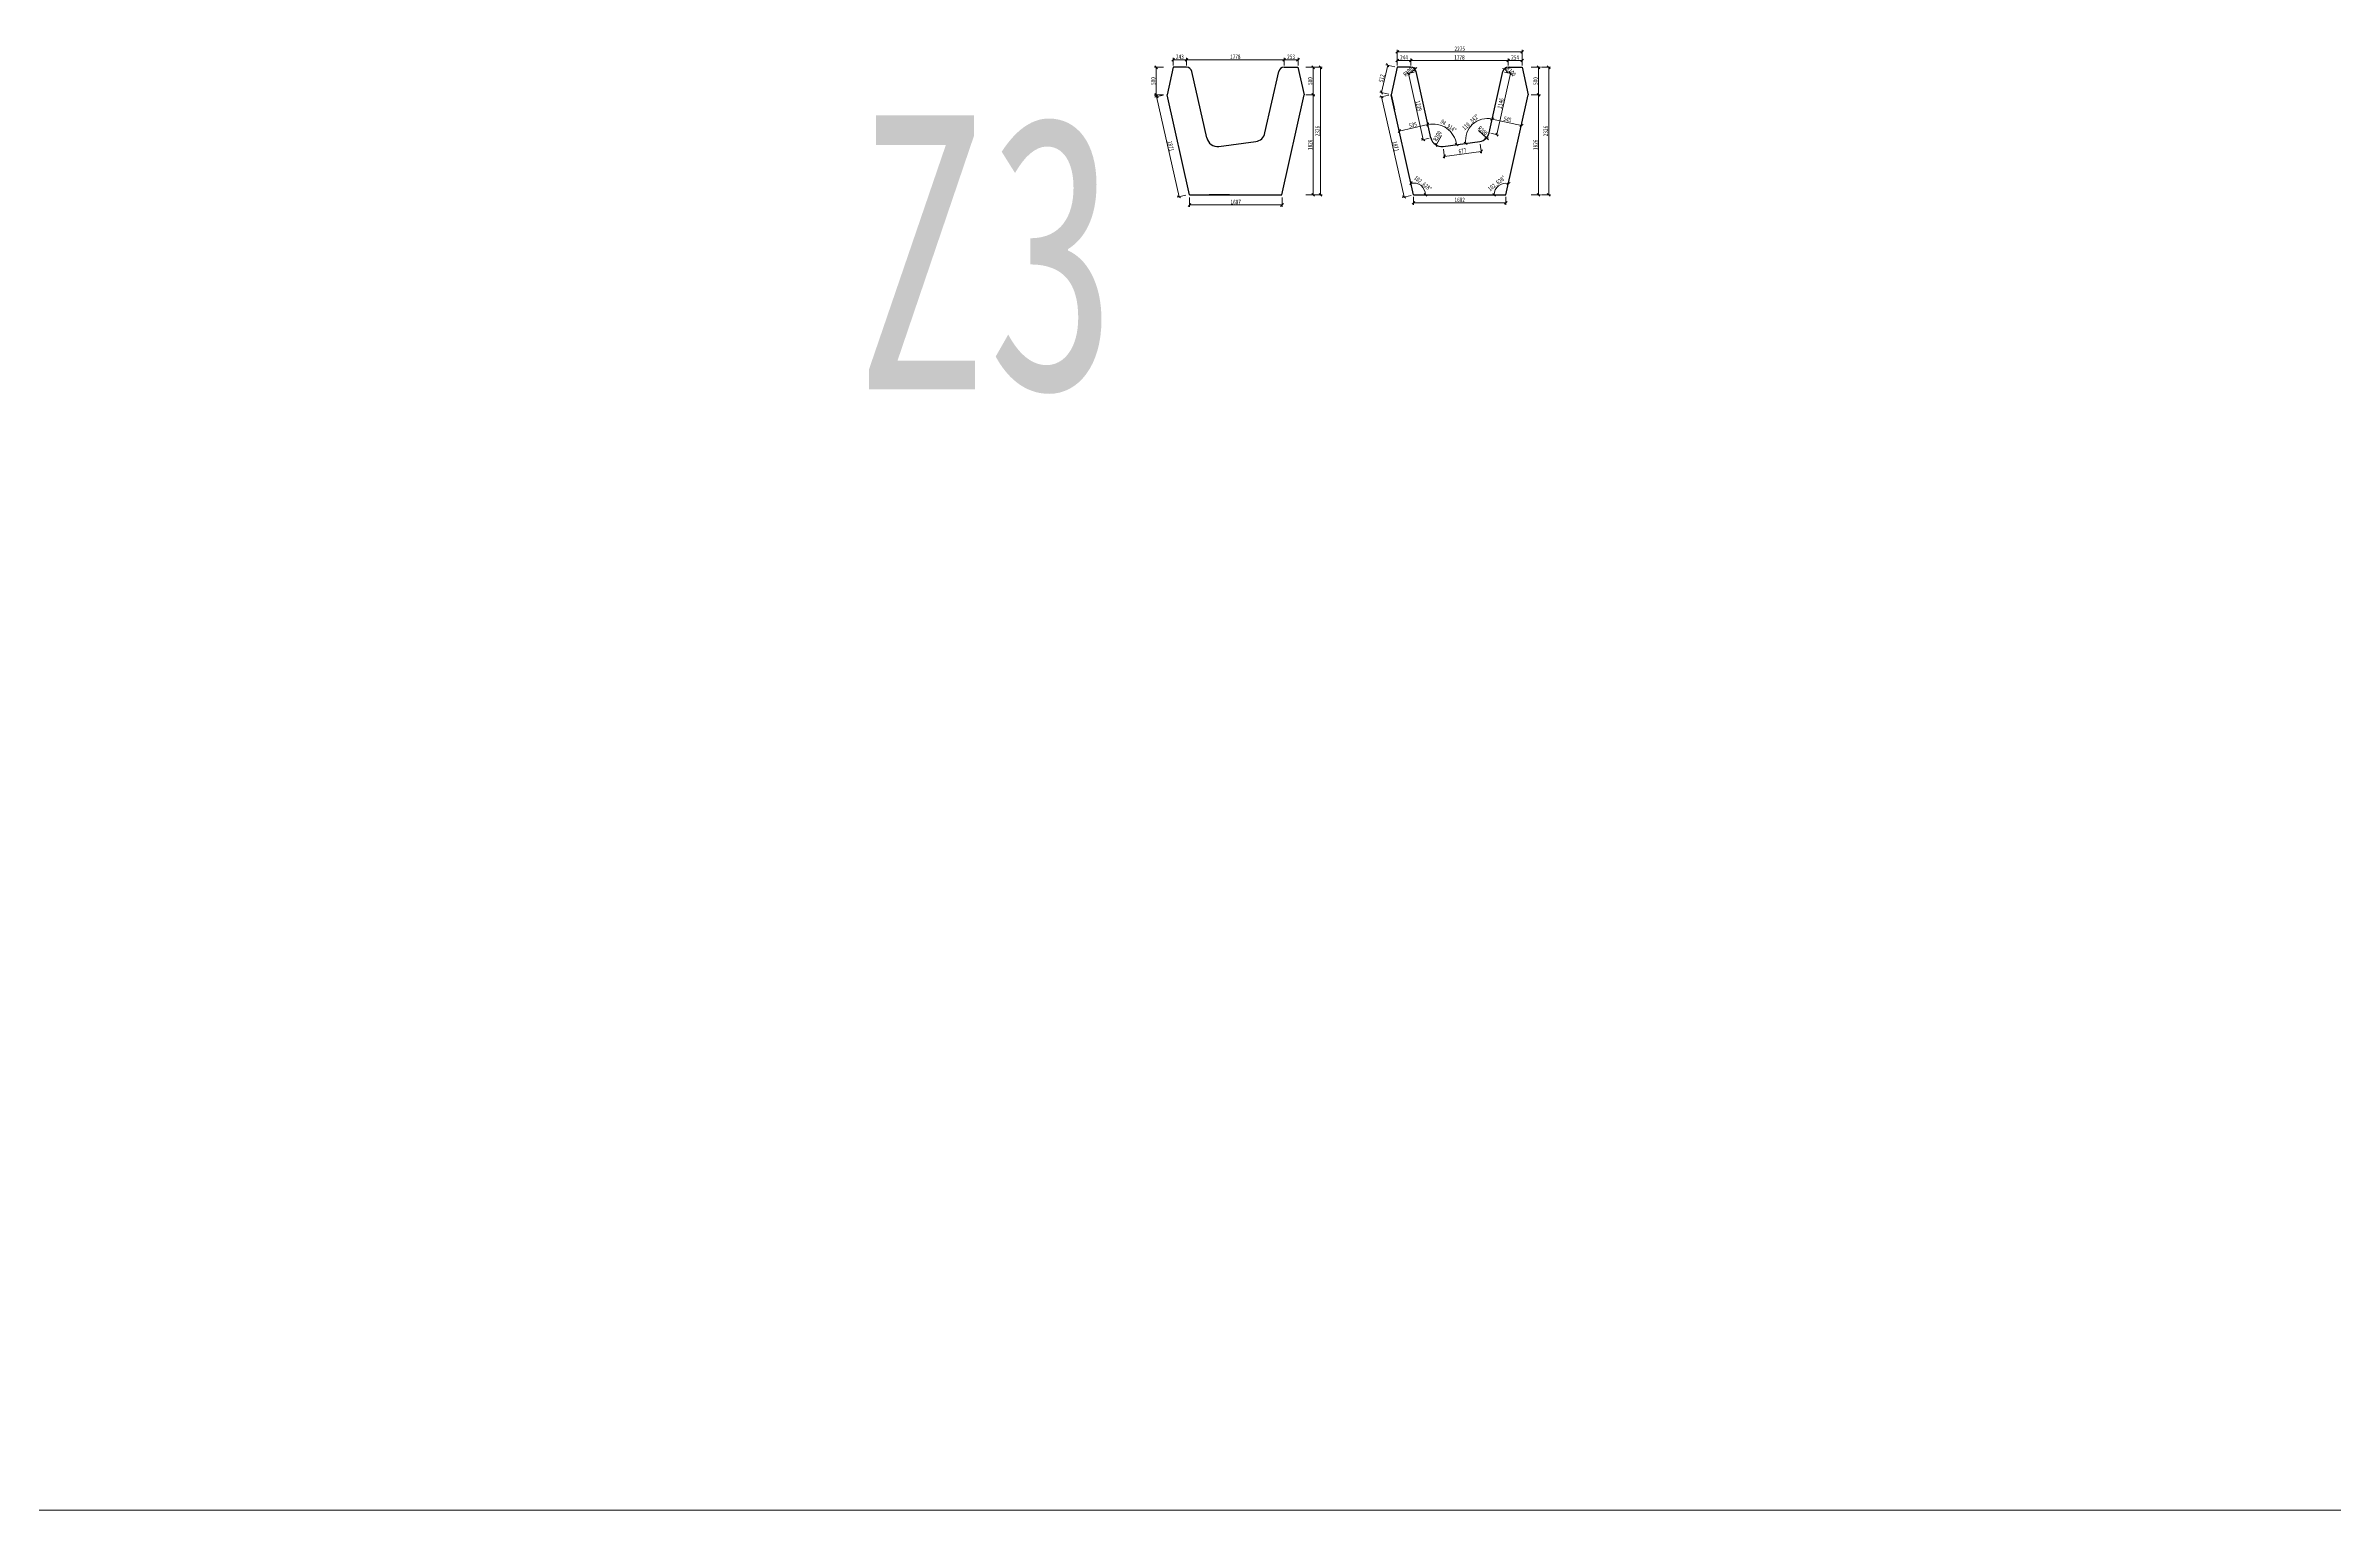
# Model space of a CAD drawing. Header units: millimetres. Extents: x -411717 to -116098, y 0 to 693159.
# Drawn here: x -193988 to -152258, y 270320 to 297027 of the extents above; entities that cross this region are included whole.
import ezdxf

# ---------------------------------------------------------------- set-up
doc = ezdxf.new("R2010")
doc.units = ezdxf.units.MM
doc.header["$LTSCALE"] = 2
doc.header["$PDMODE"] = 3
doc.header["$PDSIZE"] = -10
doc.layers.get('Defpoints').update_dxf_attribs({"color": 8, "lineweight": 9})
doc.layers.add('标注', color=4, linetype='Continuous', lineweight=13)
doc.layers.add('钢板粗线', color=1, linetype='Continuous', lineweight=25)
doc.styles.add('111', font='仿宋_GB2312.ttf', dxfattribs={"width": 0.7})
doc.styles.get("Standard").update_dxf_attribs({"font": '仿宋_GB2312.ttf'})
doc.dimstyles.new('200', dxfattribs={"dimscale": 0, "dimtxt": 2.5, "dimasz": 1.5, "dimexe": 1, "dimexo": 1, "dimgap": 0.4, "dimtad": 1, "dimdec": 0, "dimdsep": 46, "dimtxsty": '111', "dimblk": 'OBLIQUE', "dimcen": 0, "dimclrd": 256, "dimclre": 256, "dimclrt": 256, "dimadec": 1, "dimazin": 2, "dimtfac": 1, "dimtdec": 0, "dimtmove": 2, "dimatfit": 3, "dimfxl": 4, "dimfxlon": 1, "dimtolj": 1, "dimlwd": -1, "dimlwe": -1, "dimarcsym": 0})

# ---------------------------------------------------------------- blocks, each defined once
blk = doc.blocks.new('_Oblique')
at = {"color": 0, "linetype": 'ByBlock', "lineweight": -2}
blk.add_line((-0.5, -0.5), (0.5, 0.5), dxfattribs=at)
blk = doc.blocks.new('*D1623')
at = {"layer": 'Defpoints', "color": 0, "transparency": 16777216}
for p in [(-173132, 294308), (-171445, 294329), (-173132, 294123)]:
    blk.add_point(p, dxfattribs=at)
at = {"layer": '标注', "transparency": 16777216}
for p, q in [((-173132, 294257), (-173132, 294090)), ((-171445, 294257), (-171445, 294090)), ((-171445, 294123), (-173132, 294123))]:
    blk.add_line(p, q, dxfattribs=at)
at = {"layer": '标注', "transparency": 16777216, "xscale": 49.99999999999987, "yscale": 49.99999999999987, "zscale": 49.99999999999987, "rotation": 180}
blk.add_blockref('_Oblique', (-173132, 294123), dxfattribs=at)
at = {"layer": '标注', "transparency": 16777216, "xscale": 49.99999999999987, "yscale": 49.99999999999987, "zscale": 49.99999999999987}
blk.add_blockref('_Oblique', (-171445, 294123), dxfattribs=at)
at = {"layer": '标注', "transparency": 16777216, "insert": (-172289, 294178), "char_height": 83.3, "attachment_point": 5, "style": '111'}
blk.add_mtext('\\A1;1687', dxfattribs=at)
blk = doc.blocks.new('*D1624')
at = {"layer": 'Defpoints', "color": 0, "transparency": 16777216}
for p in [(-173732, 296099), (-173578, 296134), (-173169, 294308)]:
    blk.add_point(p, dxfattribs=at)
at = {"layer": '标注', "transparency": 16777216}
for p, q in [((-173611, 296126), (-173765, 296092)), ((-173323, 294273), (-173732, 296099)), ((-173201, 294300), (-173356, 294266))]:
    blk.add_line(p, q, dxfattribs=at)
at = {"layer": '标注', "transparency": 16777216, "xscale": 50.00000221247003, "yscale": 50.00000221247003, "zscale": 50.00000221247003}
for p, rotation in [((-173732, 296099), 102.6275889145998), ((-173323, 294273), 282.6275889145998)]:
    blk.add_blockref('_Oblique', p, dxfattribs=dict(at, rotation=rotation))
at = {"layer": '标注', "transparency": 16777216, "insert": (-173474, 295198), "char_height": 83.3, "attachment_point": 5, "rotation": 282.6276, "style": '111'}
blk.add_mtext('\\A1;1871', dxfattribs=at)
blk = doc.blocks.new('*D1625')
at = {"layer": 'Defpoints', "color": 0, "transparency": 16777216}
for p in [(-171367, 296134), (-170878, 296134), (-171450, 294308)]:
    blk.add_point(p, dxfattribs=at)
at = {"layer": '标注', "transparency": 16777216}
for p, q in [((-171012, 296134), (-170845, 296134)), ((-170878, 294308), (-170878, 296134)), ((-171012, 294308), (-170845, 294308))]:
    blk.add_line(p, q, dxfattribs=at)
at = {"layer": '标注', "transparency": 16777216, "xscale": 50.00000221247003, "yscale": 50.00000221247003, "zscale": 50.00000221247003}
for p, rotation in [((-170878, 296134), 90), ((-170878, 294308), 270)]:
    blk.add_blockref('_Oblique', p, dxfattribs=dict(at, rotation=rotation))
at = {"layer": '标注', "transparency": 16777216, "insert": (-170933, 295221), "char_height": 83.3, "attachment_point": 5, "rotation": 90, "style": '111'}
blk.add_mtext('\\A1;1826', dxfattribs=at)
blk = doc.blocks.new('*D1631')
at = {"layer": 'Defpoints', "color": 0, "transparency": 16777216}
for p in [(-171153, 296634), (-170878, 296634), (-171041, 296134)]:
    blk.add_point(p, dxfattribs=at)
at = {"layer": '标注', "transparency": 16777216}
for p, q in [((-171012, 296634), (-170845, 296634)), ((-170878, 296134), (-170878, 296634)), ((-171008, 296134), (-170845, 296134))]:
    blk.add_line(p, q, dxfattribs=at)
at = {"layer": '标注', "transparency": 16777216, "xscale": 50.00000221247003, "yscale": 50.00000221247003, "zscale": 50.00000221247003}
for p, rotation in [((-170878, 296634), 90), ((-170878, 296134), 270)]:
    blk.add_blockref('_Oblique', p, dxfattribs=dict(at, rotation=rotation))
at = {"layer": '标注', "transparency": 16777216, "insert": (-170933, 296384), "char_height": 83.3, "attachment_point": 5, "rotation": 90, "style": '111'}
blk.add_mtext('\\A1;500', dxfattribs=at)
blk = doc.blocks.new('*D1632')
at = {"layer": 'Defpoints', "color": 0, "transparency": 16777216}
for p in [(-173429, 296634), (-173739, 296134), (-173458, 296134)]:
    blk.add_point(p, dxfattribs=at)
at = {"layer": '标注', "transparency": 16777216}
for p, q in [((-173605, 296634), (-173772, 296634)), ((-173739, 296634), (-173739, 296134)), ((-173605, 296134), (-173772, 296134))]:
    blk.add_line(p, q, dxfattribs=at)
at = {"layer": '标注', "transparency": 16777216, "xscale": 50.00000221247003, "yscale": 50.00000221247003, "zscale": 50.00000221247003}
for p, rotation in [((-173739, 296634), 90), ((-173739, 296134), 270)]:
    blk.add_blockref('_Oblique', p, dxfattribs=dict(at, rotation=rotation))
at = {"layer": '标注', "transparency": 16777216, "insert": (-173794, 296384), "char_height": 83.3, "attachment_point": 5, "rotation": 90, "style": '111'}
blk.add_mtext('\\A1;500', dxfattribs=at)
blk = doc.blocks.new('*D1633')
at = {"layer": 'Defpoints', "color": 0, "transparency": 16777216}
for p in [(-173185, 296771), (-173429, 296634), (-173185, 296634)]:
    blk.add_point(p, dxfattribs=at)
at = {"layer": '标注', "transparency": 16777216}
for p, q in [((-173429, 296667), (-173429, 296804)), ((-173429, 296771), (-173185, 296771)), ((-173185, 296667), (-173185, 296804))]:
    blk.add_line(p, q, dxfattribs=at)
at = {"layer": '标注', "transparency": 16777216, "xscale": 50.00000221247003, "yscale": 50.00000221247003, "zscale": 50.00000221247003, "rotation": 180}
blk.add_blockref('_Oblique', (-173429, 296771), dxfattribs=at)
at = {"layer": '标注', "transparency": 16777216, "xscale": 50.00000221247003, "yscale": 50.00000221247003, "zscale": 50.00000221247003}
blk.add_blockref('_Oblique', (-173185, 296771), dxfattribs=at)
at = {"layer": '标注', "transparency": 16777216, "insert": (-173307, 296826), "char_height": 83.3, "attachment_point": 5, "style": '111'}
blk.add_mtext('\\A1;243', dxfattribs=at)
blk = doc.blocks.new('*D1634')
at = {"layer": 'Defpoints', "color": 0, "transparency": 16777216}
for p in [(-171407, 296771), (-171407, 296634), (-171153, 296634)]:
    blk.add_point(p, dxfattribs=at)
at = {"layer": '标注', "transparency": 16777216}
for p, q in [((-171407, 296667), (-171407, 296804)), ((-171153, 296771), (-171407, 296771)), ((-171153, 296667), (-171153, 296804))]:
    blk.add_line(p, q, dxfattribs=at)
at = {"layer": '标注', "transparency": 16777216, "xscale": 50.00000221247003, "yscale": 50.00000221247003, "zscale": 50.00000221247003, "rotation": 180}
blk.add_blockref('_Oblique', (-171407, 296771), dxfattribs=at)
at = {"layer": '标注', "transparency": 16777216, "xscale": 50.00000221247003, "yscale": 50.00000221247003, "zscale": 50.00000221247003}
blk.add_blockref('_Oblique', (-171153, 296771), dxfattribs=at)
at = {"layer": '标注', "transparency": 16777216, "insert": (-171280, 296826), "char_height": 83.3, "attachment_point": 5, "style": '111'}
blk.add_mtext('\\A1;253', dxfattribs=at)
blk = doc.blocks.new('*D1626')
at = {"layer": 'Defpoints', "color": 0, "transparency": 16777216}
for p in [(-171407, 296771), (-173185, 296634), (-171407, 296634)]:
    blk.add_point(p, dxfattribs=at)
at = {"layer": '标注', "transparency": 16777216}
for p, q in [((-173185, 296667), (-173185, 296804)), ((-173185, 296771), (-171407, 296771)), ((-171407, 296667), (-171407, 296804))]:
    blk.add_line(p, q, dxfattribs=at)
at = {"layer": '标注', "transparency": 16777216, "xscale": 50.00000221247004, "yscale": 50.00000221247004, "zscale": 50.00000221247004, "rotation": 180}
blk.add_blockref('_Oblique', (-173185, 296771), dxfattribs=at)
at = {"layer": '标注', "transparency": 16777216, "xscale": 50.00000221247004, "yscale": 50.00000221247004, "zscale": 50.00000221247004}
blk.add_blockref('_Oblique', (-171407, 296771), dxfattribs=at)
at = {"layer": '标注', "transparency": 16777216, "insert": (-172296, 296826), "char_height": 83.3, "attachment_point": 5, "style": '111'}
blk.add_mtext('\\A1;1778', dxfattribs=at)
blk = doc.blocks.new('*D1635')
at = {"layer": 'Defpoints', "color": 0, "transparency": 16777216}
for p in [(-169098, 296534), (-169023, 296599)]:
    blk.add_point(p, dxfattribs=at)
at = {"layer": '标注', "transparency": 16777216}
for p, q in [((-169098, 296534), (-169023, 296599)), ((-169023, 296599), (-168985, 296632))]:
    blk.add_line(p, q, dxfattribs=at)
at = {"layer": '标注', "transparency": 16777216, "xscale": 50.00000221247003, "yscale": 50.00000221247003, "zscale": 50.00000221247003, "rotation": 220.9544616532736}
blk.add_blockref('_Oblique', (-169023, 296599), dxfattribs=at)
at = {"layer": '标注', "transparency": 16777216, "insert": (-169145, 296553), "char_height": 83.3, "attachment_point": 5, "rotation": 40.9545, "style": '111'}
blk.add_mtext('\\A1;R100', dxfattribs=at)
blk = doc.blocks.new('*D1636')
at = {"layer": 'Defpoints', "color": 0, "transparency": 16777216}
for p in [(-167387, 296609), (-167320, 296534)]:
    blk.add_point(p, dxfattribs=at)
at = {"layer": '标注', "transparency": 16777216}
blk.add_line((-167320, 296534), (-167387, 296609), dxfattribs=at)
at = {"layer": '标注', "transparency": 16777216, "xscale": 50.00000221247003, "yscale": 50.00000221247003, "zscale": 50.00000221247003, "rotation": 131.4461473682567}
blk.add_blockref('_Oblique', (-167387, 296609), dxfattribs=at)
at = {"layer": '标注', "transparency": 16777216, "insert": (-167264, 296557), "char_height": 83.3, "attachment_point": 5, "rotation": 311.4461, "style": '111'}
blk.add_mtext('\\A1;R100', dxfattribs=at)
blk = doc.blocks.new('*D1627')
at = {"layer": 'Defpoints', "color": 0, "transparency": 16777216}
for p in [(-167279, 296634), (-167341, 294308), (-166582, 294308)]:
    blk.add_point(p, dxfattribs=at)
at = {"layer": '标注', "transparency": 16777216}
for p, q in [((-166716, 296634), (-166549, 296634)), ((-166582, 296634), (-166582, 294308)), ((-166716, 294308), (-166549, 294308))]:
    blk.add_line(p, q, dxfattribs=at)
at = {"layer": '标注', "transparency": 16777216, "xscale": 50.00000221247003, "yscale": 50.00000221247003, "zscale": 50.00000221247003}
for p, rotation in [((-166582, 296634), 90), ((-166582, 294308), 270)]:
    blk.add_blockref('_Oblique', p, dxfattribs=dict(at, rotation=rotation))
at = {"layer": '标注', "transparency": 16777216, "insert": (-166637, 295471), "char_height": 83.3, "attachment_point": 5, "rotation": 90, "style": '111'}
blk.add_mtext('\\A1;2326', dxfattribs=at)
blk = doc.blocks.new('*D1628')
at = {"layer": 'Defpoints', "color": 0, "transparency": 16777216}
for p in [(-167030, 296634), (-166767, 296634), (-166917, 296134)]:
    blk.add_point(p, dxfattribs=at)
at = {"layer": '标注', "transparency": 16777216}
for p, q in [((-166901, 296634), (-166734, 296634)), ((-166767, 296134), (-166767, 296634)), ((-166884, 296134), (-166734, 296134))]:
    blk.add_line(p, q, dxfattribs=at)
at = {"layer": '标注', "transparency": 16777216, "xscale": 50.00000221247003, "yscale": 50.00000221247003, "zscale": 50.00000221247003}
for p, rotation in [((-166767, 296634), 90), ((-166767, 296134), 270)]:
    blk.add_blockref('_Oblique', p, dxfattribs=dict(at, rotation=rotation))
at = {"layer": '标注', "transparency": 16777216, "insert": (-166822, 296384), "char_height": 83.3, "attachment_point": 5, "rotation": 90, "style": '111'}
blk.add_mtext('\\A1;500', dxfattribs=at)
blk = doc.blocks.new('*D1637')
at = {"layer": 'Defpoints', "color": 0, "transparency": 16777216}
for p in [(-169342, 296634), (-169630, 296173), (-169454, 296134)]:
    blk.add_point(p, dxfattribs=at)
at = {"layer": '标注', "transparency": 16777216}
for p, q in [((-169518, 296673), (-169630, 296173)), ((-169388, 296644), (-169550, 296680)), ((-169500, 296144), (-169663, 296180))]:
    blk.add_line(p, q, dxfattribs=at)
at = {"layer": '标注', "transparency": 16777216, "xscale": 50.00000221247003, "yscale": 50.00000221247003, "zscale": 50.00000221247003}
for p, rotation in [((-169518, 296673), 77.33930133714645), ((-169630, 296173), 257.3393013371465)]:
    blk.add_blockref('_Oblique', p, dxfattribs=dict(at, rotation=rotation))
at = {"layer": '标注', "transparency": 16777216, "insert": (-169628, 296435), "char_height": 83.3, "attachment_point": 5, "rotation": 77.3393, "style": '111'}
blk.add_mtext('\\A1;512', dxfattribs=at)
blk = doc.blocks.new('*D1638')
at = {"layer": 'Defpoints', "color": 0, "transparency": 16777216}
for p in [(-169628, 296095), (-169454, 296134), (-169045, 294308)]:
    blk.add_point(p, dxfattribs=at)
at = {"layer": '标注', "transparency": 16777216}
for p, q in [((-169498, 296124), (-169661, 296087)), ((-169219, 294269), (-169628, 296095)), ((-169089, 294298), (-169251, 294261))]:
    blk.add_line(p, q, dxfattribs=at)
at = {"layer": '标注', "transparency": 16777216, "xscale": 50.00000221247003, "yscale": 50.00000221247003, "zscale": 50.00000221247003}
for p, rotation in [((-169628, 296095), 102.6275899767374), ((-169219, 294269), 282.6275899767374)]:
    blk.add_blockref('_Oblique', p, dxfattribs=dict(at, rotation=rotation))
at = {"layer": '标注', "transparency": 16777216, "insert": (-169370, 295194), "char_height": 83.3, "attachment_point": 5, "rotation": 282.6276, "style": '111'}
blk.add_mtext('\\A1;1871', dxfattribs=at)
blk = doc.blocks.new('*D1629')
at = {"layer": 'Defpoints', "color": 0, "transparency": 16777216}
for p in [(-168784, 295589), (-168778, 295560), (-169300, 295443)]:
    blk.add_point(p, dxfattribs=at)
at = {"layer": '标注', "transparency": 16777216}
for p, q in [((-169306, 295472), (-169313, 295505)), ((-169306, 295472), (-168784, 295589)), ((-168784, 295589), (-168792, 295622))]:
    blk.add_line(p, q, dxfattribs=at)
at = {"layer": '标注', "transparency": 16777216, "xscale": 50.00000221247003, "yscale": 50.00000221247003, "zscale": 50.00000221247003}
for p, rotation in [((-169306, 295472), 192.6275889146038), ((-168784, 295589), 12.62758891460374)]:
    blk.add_blockref('_Oblique', p, dxfattribs=dict(at, rotation=rotation))
at = {"layer": '标注', "transparency": 16777216, "insert": (-169057, 295584), "char_height": 83.3, "attachment_point": 5, "rotation": 12.6276, "style": '111'}
blk.add_mtext('\\A1;535', dxfattribs=at)
blk = doc.blocks.new('*D1630')
at = {"layer": 'Defpoints', "color": 0, "transparency": 16777216}
for p in [(-167619, 295656), (-167088, 295537), (-167080, 295572)]:
    blk.add_point(p, dxfattribs=at)
at = {"layer": '标注', "transparency": 16777216}
for p, q in [((-167612, 295689), (-167604, 295723)), ((-167612, 295691), (-167080, 295572)), ((-167081, 295570), (-167073, 295604))]:
    blk.add_line(p, q, dxfattribs=at)
at = {"layer": '标注', "transparency": 16777216, "xscale": 50.00000221247003, "yscale": 50.00000221247003, "zscale": 50.00000221247003}
for p, rotation in [((-167612, 295691), 167.3724100232711), ((-167080, 295572), 347.3724100232711)]:
    blk.add_blockref('_Oblique', p, dxfattribs=dict(at, rotation=rotation))
at = {"layer": '标注', "transparency": 16777216, "insert": (-167334, 295685), "char_height": 83.3, "attachment_point": 5, "rotation": 347.3724, "style": '111'}
blk.add_mtext('\\A1;545', dxfattribs=at)
blk = doc.blocks.new('*D1639')
at = {"layer": 'Defpoints', "color": 0, "transparency": 16777216}
for p in [(-168632, 295215), (-168535, 295390)]:
    blk.add_point(p, dxfattribs=at)
at = {"layer": '标注', "transparency": 16777216}
blk.add_line((-168535, 295390), (-168632, 295215), dxfattribs=at)
at = {"layer": '标注', "transparency": 16777216, "xscale": 50.00000221247003, "yscale": 50.00000221247003, "zscale": 50.00000221247003, "rotation": 241.0761021539378}
blk.add_blockref('_Oblique', (-168632, 295215), dxfattribs=at)
at = {"layer": '标注', "transparency": 16777216, "insert": (-168610, 295381), "char_height": 83.3, "attachment_point": 5, "rotation": 61.0761, "style": '111'}
blk.add_mtext('\\A1;R200', dxfattribs=at)
blk = doc.blocks.new('*D1640')
at = {"layer": 'Defpoints', "color": 0, "transparency": 16777216}
for p in [(-167864, 295481), (-167716, 295346)]:
    blk.add_point(p, dxfattribs=at)
at = {"layer": '标注', "transparency": 16777216}
for p, q in [((-167864, 295481), (-167716, 295346)), ((-167716, 295346), (-167679, 295312))]:
    blk.add_line(p, q, dxfattribs=at)
at = {"layer": '标注', "transparency": 16777216, "xscale": 50.00000221247003, "yscale": 50.00000221247003, "zscale": 50.00000221247003, "rotation": 137.4810574437709}
blk.add_blockref('_Oblique', (-167716, 295346), dxfattribs=at)
at = {"layer": '标注', "transparency": 16777216, "insert": (-167785, 295476), "char_height": 83.3, "attachment_point": 5, "rotation": 317.4811, "style": '111'}
blk.add_mtext('\\A1;R200', dxfattribs=at)
blk = doc.blocks.new('*D1641')
at = {"layer": 'Defpoints', "color": 0, "transparency": 16777216}
for p in [(-169045, 294308), (-167363, 294308), (-169045, 294162)]:
    blk.add_point(p, dxfattribs=at)
at = {"layer": '标注', "transparency": 16777216}
for p, q in [((-169045, 294274), (-169045, 294129)), ((-167363, 294274), (-167363, 294129)), ((-167363, 294162), (-169045, 294162))]:
    blk.add_line(p, q, dxfattribs=at)
at = {"layer": '标注', "transparency": 16777216, "xscale": 50.00000221247004, "yscale": 50.00000221247004, "zscale": 50.00000221247004, "rotation": 180}
blk.add_blockref('_Oblique', (-169045, 294162), dxfattribs=at)
at = {"layer": '标注', "transparency": 16777216, "xscale": 50.00000221247004, "yscale": 50.00000221247004, "zscale": 50.00000221247004}
blk.add_blockref('_Oblique', (-167363, 294162), dxfattribs=at)
at = {"layer": '标注', "transparency": 16777216, "insert": (-168204, 294217), "char_height": 83.3, "attachment_point": 5, "style": '111'}
blk.add_mtext('\\A1;1682', dxfattribs=at)
blk = doc.blocks.new('*D1642')
at = {"layer": 'Defpoints', "color": 0, "transparency": 16777216}
for p in [(-166954, 296134), (-167417, 294308), (-166767, 294308)]:
    blk.add_point(p, dxfattribs=at)
at = {"layer": '标注', "transparency": 16777216}
for p, q in [((-166901, 296134), (-166734, 296134)), ((-166767, 296134), (-166767, 294308)), ((-166901, 294308), (-166734, 294308))]:
    blk.add_line(p, q, dxfattribs=at)
at = {"layer": '标注', "transparency": 16777216, "xscale": 50.00000221247004, "yscale": 50.00000221247004, "zscale": 50.00000221247004}
for p, rotation in [((-166767, 296134), 90), ((-166767, 294308), 270)]:
    blk.add_blockref('_Oblique', p, dxfattribs=dict(at, rotation=rotation))
at = {"layer": '标注', "transparency": 16777216, "insert": (-166822, 295221), "char_height": 83.3, "attachment_point": 5, "rotation": 90, "style": '111'}
blk.add_mtext('\\A1;1826', dxfattribs=at)
blk = doc.blocks.new('*D1643')
at = {"layer": 'Defpoints', "color": 0, "transparency": 16777216}
for p in [(-167320, 296759), (-167320, 296634), (-167067, 296634)]:
    blk.add_point(p, dxfattribs=at)
at = {"layer": '标注', "transparency": 16777216}
for p, q in [((-167320, 296667), (-167320, 296793)), ((-167067, 296759), (-167320, 296759)), ((-167067, 296667), (-167067, 296793))]:
    blk.add_line(p, q, dxfattribs=at)
at = {"layer": '标注', "transparency": 16777216, "xscale": 50.00000221247004, "yscale": 50.00000221247004, "zscale": 50.00000221247004, "rotation": 180}
blk.add_blockref('_Oblique', (-167320, 296759), dxfattribs=at)
at = {"layer": '标注', "transparency": 16777216, "xscale": 50.00000221247004, "yscale": 50.00000221247004, "zscale": 50.00000221247004}
blk.add_blockref('_Oblique', (-167067, 296759), dxfattribs=at)
at = {"layer": '标注', "transparency": 16777216, "insert": (-167194, 296814), "char_height": 83.3, "attachment_point": 5, "style": '111'}
blk.add_mtext('\\A1;254', dxfattribs=at)
blk = doc.blocks.new('*D1644')
at = {"layer": 'Defpoints', "color": 0, "transparency": 16777216}
for p in [(-169098, 296759), (-169098, 296634), (-167320, 296634)]:
    blk.add_point(p, dxfattribs=at)
at = {"layer": '标注', "transparency": 16777216}
for p, q in [((-169098, 296667), (-169098, 296793)), ((-167320, 296759), (-169098, 296759)), ((-167320, 296667), (-167320, 296793))]:
    blk.add_line(p, q, dxfattribs=at)
at = {"layer": '标注', "transparency": 16777216, "xscale": 50.00000221247004, "yscale": 50.00000221247004, "zscale": 50.00000221247004, "rotation": 180}
blk.add_blockref('_Oblique', (-169098, 296759), dxfattribs=at)
at = {"layer": '标注', "transparency": 16777216, "xscale": 50.00000221247004, "yscale": 50.00000221247004, "zscale": 50.00000221247004}
blk.add_blockref('_Oblique', (-167320, 296759), dxfattribs=at)
at = {"layer": '标注', "transparency": 16777216, "insert": (-168209, 296814), "char_height": 83.3, "attachment_point": 5, "style": '111'}
blk.add_mtext('\\A1;1778', dxfattribs=at)
blk = doc.blocks.new('*D1645')
at = {"layer": 'Defpoints', "color": 0, "transparency": 16777216}
for p in [(-169098, 296759), (-169342, 296634), (-169098, 296634)]:
    blk.add_point(p, dxfattribs=at)
at = {"layer": '标注', "transparency": 16777216}
for p, q in [((-169342, 296667), (-169342, 296793)), ((-169342, 296759), (-169098, 296759)), ((-169098, 296667), (-169098, 296793))]:
    blk.add_line(p, q, dxfattribs=at)
at = {"layer": '标注', "transparency": 16777216, "xscale": 50.00000221247004, "yscale": 50.00000221247004, "zscale": 50.00000221247004, "rotation": 180}
blk.add_blockref('_Oblique', (-169342, 296759), dxfattribs=at)
at = {"layer": '标注', "transparency": 16777216, "xscale": 50.00000221247004, "yscale": 50.00000221247004, "zscale": 50.00000221247004}
blk.add_blockref('_Oblique', (-169098, 296759), dxfattribs=at)
at = {"layer": '标注', "transparency": 16777216, "insert": (-169220, 296814), "char_height": 83.3, "attachment_point": 5, "style": '111'}
blk.add_mtext('\\A1;244', dxfattribs=at)
blk = doc.blocks.new('*D1646')
at = {"layer": 'Defpoints', "color": 0, "transparency": 16777216}
for p in [(-167067, 296917), (-169342, 296634), (-167067, 296634)]:
    blk.add_point(p, dxfattribs=at)
at = {"layer": '标注', "transparency": 16777216}
for p, q in [((-169342, 296784), (-169342, 296950)), ((-169342, 296917), (-167067, 296917)), ((-167067, 296784), (-167067, 296950))]:
    blk.add_line(p, q, dxfattribs=at)
at = {"layer": '标注', "transparency": 16777216, "xscale": 50.00000221247004, "yscale": 50.00000221247004, "zscale": 50.00000221247004, "rotation": 180}
blk.add_blockref('_Oblique', (-169342, 296917), dxfattribs=at)
at = {"layer": '标注', "transparency": 16777216, "xscale": 50.00000221247004, "yscale": 50.00000221247004, "zscale": 50.00000221247004}
blk.add_blockref('_Oblique', (-167067, 296917), dxfattribs=at)
at = {"layer": '标注', "transparency": 16777216, "insert": (-168204, 296972), "char_height": 83.3, "attachment_point": 5, "style": '111'}
blk.add_mtext('\\A1;2275', dxfattribs=at)
blk = doc.blocks.new('*D1647')
at = {"layer": 'Defpoints', "color": 0, "transparency": 16777216}
for p in [(-168508, 295192), (-167837, 295283), (-168483, 295009)]:
    blk.add_point(p, dxfattribs=at)
at = {"layer": '标注', "transparency": 16777216}
for p, q in [((-168501, 295142), (-168479, 294976)), ((-167812, 295100), (-168483, 295009)), ((-167830, 295232), (-167808, 295067))]:
    blk.add_line(p, q, dxfattribs=at)
at = {"layer": '标注', "transparency": 16777216, "xscale": 50.00000221247004, "yscale": 50.00000221247004, "zscale": 50.00000221247004}
for p, rotation in [((-168483, 295009), 187.7140000000682), ((-167812, 295100), 7.714000000068202)]:
    blk.add_blockref('_Oblique', p, dxfattribs=dict(at, rotation=rotation))
at = {"layer": '标注', "transparency": 16777216, "insert": (-168155, 295109), "char_height": 83.3, "attachment_point": 5, "rotation": 7.714, "style": '111'}
blk.add_mtext('\\A1;677', dxfattribs=at)
blk = doc.blocks.new('*D1648')
at = {"layer": 'Defpoints', "color": 0, "transparency": 16777216}
for p in [(-167418, 296556), (-167278, 296524), (-167669, 295437)]:
    blk.add_point(p, dxfattribs=at)
at = {"layer": '标注', "transparency": 16777216}
for p, q in [((-167528, 295406), (-167278, 296524)), ((-167385, 296548), (-167245, 296517)), ((-167636, 295430), (-167496, 295399))]:
    blk.add_line(p, q, dxfattribs=at)
at = {"layer": '标注', "transparency": 16777216, "xscale": 50.00000221247004, "yscale": 50.00000221247004, "zscale": 50.00000221247004}
for p, rotation in [((-167278, 296524), 77.37241002326988), ((-167528, 295406), 257.3724100232699)]:
    blk.add_blockref('_Oblique', p, dxfattribs=dict(at, rotation=rotation))
at = {"layer": '标注', "transparency": 16777216, "insert": (-167457, 295977), "char_height": 83.3, "attachment_point": 5, "rotation": 77.3724, "style": '111'}
blk.add_mtext('\\A1;1146', dxfattribs=at)
blk = doc.blocks.new('*D1649')
at = {"layer": 'Defpoints', "color": 0, "transparency": 16777216}
for p in [(-169141, 296524), (-169001, 296556), (-168730, 295346)]:
    blk.add_point(p, dxfattribs=at)
at = {"layer": '标注', "transparency": 16777216}
for p, q in [((-169033, 296548), (-169174, 296517)), ((-168870, 295315), (-169141, 296524)), ((-168763, 295339), (-168903, 295308))]:
    blk.add_line(p, q, dxfattribs=at)
at = {"layer": '标注', "transparency": 16777216, "xscale": 50.00000221247004, "yscale": 50.00000221247004, "zscale": 50.00000221247004}
for p, rotation in [((-169141, 296524), 102.6275889145997), ((-168870, 295315), 282.6275889145997)]:
    blk.add_blockref('_Oblique', p, dxfattribs=dict(at, rotation=rotation))
at = {"layer": '标注', "transparency": 16777216, "insert": (-168952, 295932), "char_height": 83.3, "attachment_point": 5, "rotation": 282.6276, "style": '111'}
blk.add_mtext('\\A1;1239', dxfattribs=at)
blk = doc.blocks.new('*D1650')
at = {"layer": 'Defpoints', "color": 0, "transparency": 16777216}
for p in [(-169001, 296556), (-168730, 295346), (-168508, 295192), (-168355, 295441), (-167837, 295283)]:
    blk.add_point(p, dxfattribs=at)
at = {"layer": '标注', "transparency": 16777216}
blk.add_arc((-168690, 295167), 432, 7.714, 102.6276, dxfattribs=at)
at = {"layer": '标注', "transparency": 16777216, "xscale": 50.00000221247004, "yscale": 50.00000221247004, "zscale": 50.00000221247004}
for p, rotation in [((-168784, 295589), 192.6275889146002), ((-168261, 295225), 277.7140000000682)]:
    blk.add_blockref('_Oblique', p, dxfattribs=dict(at, rotation=rotation))
at = {"layer": '标注', "transparency": 16777216, "insert": (-168411, 295567), "char_height": 83.33, "attachment_point": 5, "rotation": 325.1708, "style": '111'}
blk.add_mtext('\\A1;94.914°', dxfattribs=at)
blk = doc.blocks.new('*D1651')
at = {"layer": 'Defpoints', "color": 0, "transparency": 16777216}
for p in [(-167418, 296556), (-167862, 295666), (-168508, 295192), (-167837, 295283), (-167669, 295437)]:
    blk.add_point(p, dxfattribs=at)
at = {"layer": '标注', "transparency": 16777216}
blk.add_arc((-167699, 295301), 399, 77.3724, 187.714, dxfattribs=at)
at = {"layer": '标注', "transparency": 16777216, "xscale": 50.00000221247004, "yscale": 50.00000221247004, "zscale": 50.00000221247004}
for p, rotation in [((-167612, 295691), 347.37241002327), ((-168094, 295248), 277.714000000071)]:
    blk.add_blockref('_Oblique', p, dxfattribs=dict(at, rotation=rotation))
at = {"layer": '标注', "transparency": 16777216, "insert": (-168006, 295636), "char_height": 83.33, "attachment_point": 5, "rotation": 42.5432, "style": '111'}
blk.add_mtext('\\A1;110.342°', dxfattribs=at)
blk = doc.blocks.new('*D1652')
at = {"layer": 'Defpoints', "color": 0, "transparency": 16777216}
for p in [(-169454, 296134), (-169045, 294308), (-169045, 294308), (-168866, 294429), (-167363, 294308)]:
    blk.add_point(p, dxfattribs=at)
at = {"layer": '标注', "transparency": 16777216}
blk.add_arc((-169045, 294308), 216, 0, 102.6276, dxfattribs=at)
at = {"layer": '标注', "transparency": 16777216, "xscale": 50.00000221247004, "yscale": 50.00000221247004, "zscale": 50.00000221247004}
for p, rotation in [((-169093, 294519), 192.6275899767384), ((-168829, 294308), 270.0000000000035)]:
    blk.add_blockref('_Oblique', p, dxfattribs=dict(at, rotation=rotation))
at = {"layer": '标注', "transparency": 16777216, "insert": (-168876, 294519), "char_height": 83.33, "attachment_point": 5, "rotation": 321.3138, "style": '111'}
blk.add_mtext('\\A1;102.628°', dxfattribs=at)
blk = doc.blocks.new('*D1653')
at = {"layer": 'Defpoints', "color": 0, "transparency": 16777216}
for p in [(-166954, 296134), (-169045, 294308), (-167442, 294506), (-167363, 294308), (-167363, 294308)]:
    blk.add_point(p, dxfattribs=at)
at = {"layer": '标注', "transparency": 16777216}
blk.add_arc((-167363, 294308), 213, 77.3724, 180, dxfattribs=at)
at = {"layer": '标注', "transparency": 16777216, "xscale": 50.00000221247004, "yscale": 50.00000221247004, "zscale": 50.00000221247004}
for p, rotation in [((-167577, 294308), 270.000000000002), ((-167317, 294516), 347.3724100232708)]:
    blk.add_blockref('_Oblique', p, dxfattribs=dict(at, rotation=rotation))
at = {"layer": '标注', "transparency": 16777216, "insert": (-167531, 294517), "char_height": 83.33, "attachment_point": 5, "rotation": 38.6862, "style": '111'}
blk.add_mtext('\\A1;102.628°', dxfattribs=at)
blk = doc.blocks.new('*D1622')
at = {"layer": 'Defpoints', "color": 0, "transparency": 16777216}
for p in [(-171012, 296634), (-171012, 294308), (-170743, 294308)]:
    blk.add_point(p, dxfattribs=at)
at = {"layer": '标注', "transparency": 16777216}
for p, q in [((-170876, 296634), (-170710, 296634)), ((-170743, 296634), (-170743, 294308)), ((-170876, 294308), (-170710, 294308))]:
    blk.add_line(p, q, dxfattribs=at)
at = {"layer": '标注', "transparency": 16777216, "xscale": 50.00000221247003, "yscale": 50.00000221247003, "zscale": 50.00000221247003}
for p, rotation in [((-170743, 296634), 90), ((-170743, 294308), 270)]:
    blk.add_blockref('_Oblique', p, dxfattribs=dict(at, rotation=rotation))
at = {"layer": '标注', "transparency": 16777216, "insert": (-170798, 295471), "char_height": 83.3, "attachment_point": 5, "rotation": 90, "style": '111'}
blk.add_mtext('\\A1;2326', dxfattribs=at)

msp = doc.modelspace()

# ---------------------------------------------------------------- linework, layer by layer
at = {"layer": '标注'}
msp.add_line((-216405.5, 270320.2), (-141948.3, 270320.2), dxfattribs=at)
at = {"layer": '钢板粗线'}
for p, q in [((-173428.8, 296633.7), (-173541.1, 296133.7)), ((-173185.3, 296633.7), (-173428.8, 296633.7)), ((-172817, 295347.1), (-173087.8, 296555.6)), ((-171755.2, 295436.4), (-171504.5, 296555.6)), ((-171406.9, 296633.7), (-171153.4, 296633.7)), ((-171153.4, 296633.7), (-171041.1, 296133.7)), ((-169342, 296633.7), (-169454.3, 296133.7)), ((-169098.5, 296633.7), (-169342, 296633.7)), ((-168730, 295346.3), (-169000.9, 296555.6)), ((-167668.5, 295437.2), (-167418, 296555.6)), ((-167320.4, 296633.7), (-167066.7, 296633.7)), ((-167066.7, 296633.7), (-166954.3, 296133.7)), ((-173132, 294307.7), (-173541.1, 296133.7)), ((-171450.2, 294307.7), (-171041.1, 296133.7)), ((-169045.2, 294307.7), (-169454.3, 296133.7)), ((-169454.3, 296133.7), (-169393.3, 295861.4)), ((-167363.4, 294307.7), (-166954.3, 296133.7)), ((-172595.5, 295192.5), (-171924, 295281.8)), ((-168508, 295191.9), (-167836.8, 295282.8)), ((-173132, 294307.7), (-171450.2, 294307.7)), ((-172404.4, 294307.7), (-172771.4, 294307.7)), ((-169045.2, 294307.7), (-167363.4, 294307.7))]:
    msp.add_line(p, q, dxfattribs=at)
for centre, radius, start, end in [((-173185.3, 296533.7), 100, 12.62759, 90), ((-171406.9, 296533.7), 100, 90, 167.37241), ((-169098.5, 296533.7), 100, 12.62759, 90), ((-167320.4, 296533.7), 100, 90, 167.37241), ((-172621.9, 295390.8), 200, 192.62759, 277.574), ((-171950.4, 295480.1), 200, 277.574, 347.37241), ((-168534.8, 295390.1), 200, 192.62759, 277.714), ((-167863.7, 295481), 200, 277.714, 347.37241)]:
    msp.add_arc(centre, radius, start, end, dxfattribs=at)

# ---------------------------------------------------------------- texts
at = {"layer": 'Defpoints', "width": 0.7}
msp.add_text('Z3', height=5000, dxfattribs=at).set_placement((-179199, 290760.8))

# ---------------------------------------------------------------- dimensions: what is measured, and where the dimension line sits
at = {"layer": '标注'}
for base, p1, p2, override, picture, middle in [((-173185.3456, 296770.9444), (-173428.7973, 296633.6909), (-173185.3456, 296633.6909), {"dimscale": 33.333335, "dimadec": 3, "dimarcsym": 1}, '*D1633', (-173307.0715, 296825.9444)), ((-171406.9, 296770.9), (-173185.3, 296633.7), (-171406.9, 296633.7), {"dimscale": 33.333335, "dimadec": 3, "dimarcsym": 1}, '*D1626', (-172296.1, 296825.9)), ((-171406.9096, 296770.9444), (-171153.4364, 296633.6909), (-171406.9096, 296633.6909), {"dimscale": 33.333335, "dimadec": 3, "dimarcsym": 1}, '*D1634', (-171280.173, 296825.9444)), ((-167066.7, 296917.1), (-169342, 296633.7), (-167066.7, 296633.7), {"dimscale": 33.333335, "dimadec": 3, "dimarcsym": 1}, '*D1646', (-168204.3, 296972.1)), ((-169098.4858, 296759.183), (-169342.0134, 296633.6909), (-169098.4858, 296633.6909), {"dimscale": 33.333335, "dimadec": 3, "dimarcsym": 1}, '*D1645', (-169220.2496, 296814.183)), ((-169098.5, 296759.2), (-167320.4, 296633.7), (-169098.5, 296633.7), {"dimscale": 33.333335, "dimadec": 3, "dimarcsym": 1}, '*D1644', (-168209.4, 296814.2)), ((-167320.4, 296759.2), (-167066.7, 296633.7), (-167320.4, 296633.7), {"dimscale": 33.333335, "dimadec": 3, "dimarcsym": 1}, '*D1643', (-167193.5, 296814.2)), ((-173132.0299, 294123.4246), (-171445.4808, 294328.7538), (-173132.0299, 294307.6716), {"dimscale": 33.333333, "dimadec": 3, "dimarcsym": 1}, '*D1623', (-172288.7553, 294178.4246)), ((-169045.2, 294161.9), (-167363.4, 294307.7), (-169045.2, 294307.7), {"dimscale": 33.333335, "dimadec": 3, "dimarcsym": 1}, '*D1641', (-168204.3, 294216.9))]:
    dim = msp.add_linear_dim(base=base, p1=p1, p2=p2, dimstyle='200', override=override, dxfattribs=at)
    dim.commit()
    dim.dimension.update_dxf_attribs({"geometry": picture, "text_midpoint": middle})
for base, p1, p2, angle, picture, middle in [((-173738.7, 296133.7), (-173428.8, 296633.7), (-173458.2, 296133.7), 90, '*D1632', (-173793.7, 296383.7)), ((-170878.4, 296633.7), (-171041.1, 296133.7), (-171153.4, 296633.7), 90, '*D1631', (-170933.4, 296383.7)), ((-170743, 294307.7), (-171011.8, 296633.7), (-171011.8, 294307.7), 90, '*D1622', (-170798, 295470.7)), ((-166582.3, 294307.7), (-167279.3, 296633.7), (-167341.4, 294307.7), 90, '*D1627', (-166637.3, 295470.7)), ((-166767.2, 296633.7), (-166917.4, 296133.7), (-167029.8, 296633.7), 90, '*D1628', (-166822.2, 296383.7)), ((-170878.4, 296133.7), (-171450.2, 294307.7), (-171367.1, 296133.7), 270, '*D1625', (-170933.4, 295220.7)), ((-166767.2, 294307.7), (-166954.3, 296133.7), (-167417.3, 294307.7), 90, '*D1642', (-166822.2, 295220.7))]:
    dim = msp.add_linear_dim(base=base, p1=p1, p2=p2, angle=angle, dimstyle='200', override={"dimscale": 33.333335, "dimadec": 3, "dimarcsym": 1}, dxfattribs=at)
    dim.commit()
    dim.dimension.update_dxf_attribs({"geometry": picture, "text_midpoint": middle})
for p1, p2, distance, picture, middle in [((-169342, 296633.7), (-169454.3, 296133.7), -180.2, '*D1637', (-169627.7, 296435.2)), ((-168730, 295346.3), (-169000.9, 296555.6), 143.7, '*D1649', (-168952, 295931.6)), ((-167668.5, 295437.2), (-167418, 296555.6), -143.5, '*D1648', (-167456.9, 295977)), ((-173168.9, 294307.7), (-173578, 296133.7), 158, '*D1624', (-173474, 295198.1)), ((-169045.2, 294307.7), (-169454.3, 296133.7), 178, '*D1638', (-169369.8, 295193.8)), ((-169299.6, 295443.2), (-168777.9, 295560.1), 29.9, '*D1629', (-169057.3, 295584.5)), ((-167619.4, 295656.3), (-167088, 295537.2), 35.4, '*D1630', (-167333.9, 295685)), ((-167836.8, 295282.8), (-168508, 295191.9), 184.1, '*D1647', (-168155.1, 295109.4))]:
    dim = msp.add_aligned_dim(p1=p1, p2=p2, distance=distance, dimstyle='200', override={"dimscale": 33.333335, "dimadec": 3, "dimarcsym": 1}, dxfattribs=at)
    dim.commit()
    dim.dimension.update_dxf_attribs({"geometry": picture, "text_midpoint": middle})
for center, mpoint, picture, middle in [((-169098.5, 296533.7), (-169023, 296599.2), '*D1635', (-169144.9, 296553)), ((-167320.4, 296533.7), (-167386.6, 296608.6), '*D1636', (-167263.5, 296556.8)), ((-168534.8, 295390.1), (-168631.6, 295215), '*D1639', (-168609.5, 295381.3)), ((-167863.7, 295481), (-167716.3, 295345.8), '*D1640', (-167785.5, 295476.4))]:
    dim = msp.add_radius_dim(center=center, mpoint=mpoint, dimstyle='200', override={"dimscale": 33.333335, "dimadec": 3, "dimarcsym": 1}, dxfattribs=at)
    dim.commit()
    dim.dimension.update_dxf_attribs({"geometry": picture, "text_midpoint": middle, "dimtype": 164})
for base, line1, line2, picture, middle in [((-168355.5, 295441.4), ((-168508, 295191.9), (-167836.8, 295282.8)), ((-168730, 295346.3), (-169000.9, 296555.6)), '*D1650', (-168411.5, 295567.4)), ((-167862.1892, 295665.5347), ((-167668.5037, 295437.2443), (-167417.9668, 296555.5523)), ((-168507.9923, 295191.8639), (-167836.8204, 295282.7769)), '*D1651', (-168005.9019, 295635.9553)), ((-168866.3, 294429.3), ((-169045.2, 294307.7), (-167363.4, 294307.7)), ((-169045.2, 294307.7), (-169454.3, 296133.7)), '*D1652', (-168875.6, 294519.5)), ((-167441.8, 294505.9), ((-167363.4, 294307.7), (-166954.3, 296133.7)), ((-169045.2, 294307.7), (-167363.4, 294307.7)), '*D1653', (-167531.1, 294517))]:
    dim = msp.add_angular_dim_2l(base=base, line1=line1, line2=line2, dimstyle='200', override={"dimscale": 33.333335, "dimadec": 3, "dimarcsym": 1}, dxfattribs=at)
    dim.commit()
    dim.dimension.update_dxf_attribs({"geometry": picture, "text_midpoint": middle})

doc.saveas('drawing.dxf')
